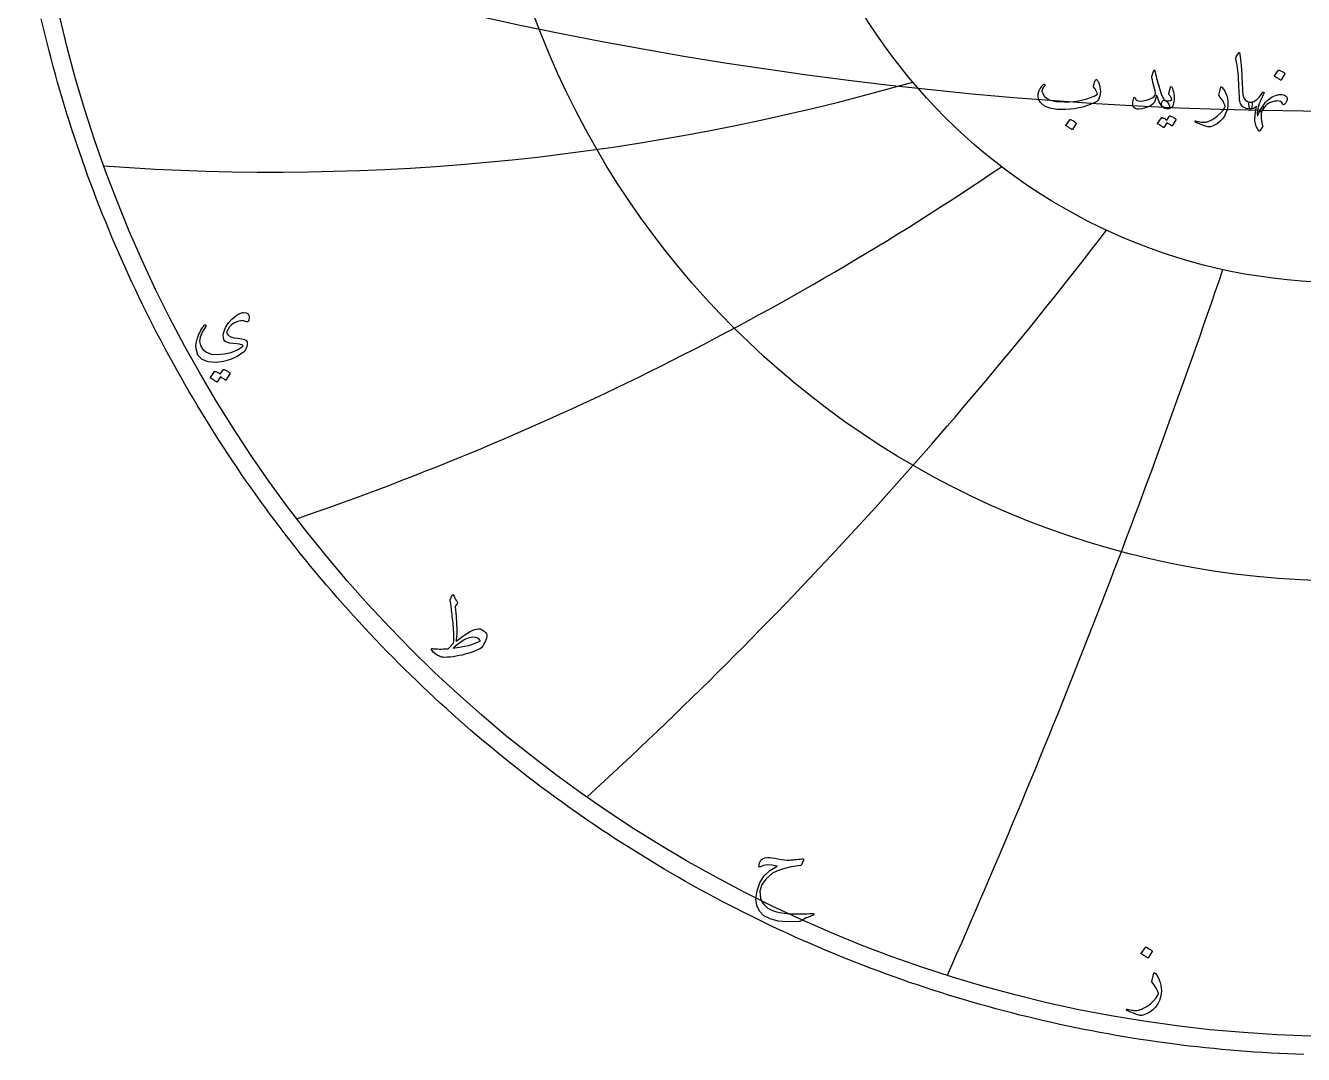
# Model space of a CAD drawing. Header units: millimetres. Extents: x -59 to 59, y -59 to 61.
# Drawn here: x -58.5 to -1.8, y -59.3 to -13.7 of the extents above; entities that cross this region are included whole.
import ezdxf

# ---------------------------------------------------------------- set-up
doc = ezdxf.new("R2010")
doc.units = ezdxf.units.MM
for name, color, linetype in [('CUT_OUTER', 1, 'Continuous'), ('ENGRAVE', 7, 'Continuous'), ('ENGRAVE_FINE', 8, 'Continuous'), ('TEXT', 5, 'Continuous')]:
    doc.layers.add(name, color=color, linetype=linetype)

msp = doc.modelspace()

# ---------------------------------------------------------------- linework, layer by layer
at = {"layer": 'CUT_OUTER'}
msp.add_lwpolyline([(-1.8198, -59.2971), (-2.1836, -59.2848), (-2.5473, -59.2703), (-2.9109, -59.2535), (-3.2745, -59.2346), (-3.6379, -59.2134), (-4.0011, -59.1899), (-4.3642, -59.1643), (-4.7272, -59.1364), (-5.0899, -59.1062), (-5.4525, -59.0739), (-5.8149, -59.0393), (-6.177, -59.0025), (-6.5389, -58.9635), (-6.9006, -58.9223), (-7.262, -58.8788), (-7.6232, -58.8332), (-7.984, -58.7853), (-8.3446, -58.7352), (-8.7048, -58.6829), (-9.0647, -58.6284), (-9.4243, -58.5717), (-9.7835, -58.5127), (-10.1423, -58.4516), (-10.5008, -58.3883), (-10.8588, -58.3227), (-11.2165, -58.255), (-11.5737, -58.1851), (-11.9305, -58.113), (-12.2869, -58.0387), (-12.6428, -57.9622), (-12.9982, -57.8835), (-13.3531, -57.8027), (-13.7075, -57.7197), (-14.0614, -57.6345), (-14.4148, -57.5471), (-14.7676, -57.4576), (-15.1199, -57.3659), (-15.4716, -57.272), (-15.8227, -57.176), (-16.1733, -57.0779), (-16.5232, -56.9775), (-16.8725, -56.8751), (-17.2211, -56.7705), (-17.5692, -56.6637), (-17.9165, -56.5549), (-18.2632, -56.4439), (-18.6092, -56.3308), (-18.9545, -56.2155), (-19.299, -56.0982), (-19.6429, -55.9787), (-19.986, -55.8571), (-20.3283, -55.7334), (-20.6699, -55.6076), (-21.0108, -55.4798), (-21.3508, -55.3498), (-21.69, -55.2177), (-22.0284, -55.0836), (-22.366, -54.9474), (-22.7027, -54.8092), (-23.0386, -54.6688), (-23.3736, -54.5264), (-23.7077, -54.382), (-24.0409, -54.2355), (-24.3733, -54.087), (-24.7047, -53.9364), (-25.0352, -53.7838), (-25.3647, -53.6292), (-25.6933, -53.4725), (-26.0209, -53.3139), (-26.3475, -53.1532), (-26.6732, -52.9905), (-26.9978, -52.8259), (-27.3215, -52.6592), (-27.6441, -52.4906), (-27.9656, -52.32), (-28.2861, -52.1474), (-28.6056, -51.9729), (-28.9239, -51.7964), (-29.2412, -51.6179), (-29.5574, -51.4375), (-29.8724, -51.2552), (-30.1863, -51.0709), (-30.4991, -50.8847), (-30.8108, -50.6967), (-31.1213, -50.5066), (-31.4306, -50.3147), (-31.7387, -50.1209), (-32.0457, -49.9252), (-32.3514, -49.7277), (-32.6559, -49.5282), (-32.9592, -49.3269), (-33.2612, -49.1238), (-33.562, -48.9188), (-33.8616, -48.7119), (-34.1598, -48.5032), (-34.4568, -48.2927), (-34.7525, -48.0804), (-35.0468, -47.8662), (-35.3399, -47.6503), (-35.6316, -47.4325), (-35.9219, -47.213), (-36.211, -46.9917), (-36.4986, -46.7687), (-36.7849, -46.5438), (-37.0698, -46.3172), (-37.3533, -46.0889), (-37.6354, -45.8588), (-37.9161, -45.6271), (-38.1953, -45.3935), (-38.4731, -45.1583), (-38.7495, -44.9214), (-39.0244, -44.6828), (-39.2978, -44.4425), (-39.5698, -44.2006), (-39.8402, -43.9569), (-40.1092, -43.7116), (-40.3767, -43.4647), (-40.6426, -43.2161), (-40.907, -42.966), (-41.1699, -42.7141), (-41.4312, -42.4607), (-41.6909, -42.2057), (-41.9491, -41.9491), (-42.2057, -41.6909), (-42.4607, -41.4312), (-42.7141, -41.1699), (-42.966, -40.907), (-43.2161, -40.6426), (-43.4647, -40.3767), (-43.7116, -40.1092), (-43.9569, -39.8402), (-44.2006, -39.5698), (-44.4425, -39.2978), (-44.6828, -39.0244), (-44.9214, -38.7495), (-45.1583, -38.4731), (-45.3935, -38.1953), (-45.6271, -37.9161), (-45.8588, -37.6354), (-46.0889, -37.3533), (-46.3172, -37.0698), (-46.5438, -36.7849), (-46.7687, -36.4986), (-46.9917, -36.211), (-47.213, -35.9219), (-47.4325, -35.6316), (-47.6503, -35.3399), (-47.8662, -35.0468), (-48.0804, -34.7525), (-48.2927, -34.4568), (-48.5032, -34.1598), (-48.7119, -33.8616), (-48.9188, -33.562), (-49.1238, -33.2612), (-49.3269, -32.9592), (-49.5282, -32.6559), (-49.7277, -32.3514), (-49.9252, -32.0457), (-50.1209, -31.7387), (-50.3147, -31.4306), (-50.5066, -31.1213), (-50.6967, -30.8108), (-50.8847, -30.4991), (-51.0709, -30.1863), (-51.2552, -29.8724), (-51.4375, -29.5574), (-51.6179, -29.2412), (-51.7964, -28.9239), (-51.9729, -28.6056), (-52.1474, -28.2861), (-52.32, -27.9656), (-52.4906, -27.6441), (-52.6592, -27.3215), (-52.8259, -26.9978), (-52.9905, -26.6732), (-53.1532, -26.3475), (-53.3139, -26.0209), (-53.4725, -25.6933), (-53.6292, -25.3647), (-53.7838, -25.0352), (-53.9364, -24.7047), (-54.087, -24.3733), (-54.2355, -24.0409), (-54.382, -23.7077), (-54.5264, -23.3736), (-54.6688, -23.0386), (-54.8092, -22.7027), (-54.9474, -22.366), (-55.0836, -22.0284), (-55.2177, -21.69), (-55.3498, -21.3508), (-55.4798, -21.0108), (-55.6076, -20.6699), (-55.7334, -20.3283), (-55.8571, -19.986), (-55.9787, -19.6429), (-56.0982, -19.299), (-56.2155, -18.9545), (-56.3308, -18.6092), (-56.4439, -18.2632), (-56.5549, -17.9165), (-56.6637, -17.5692), (-56.7705, -17.2211), (-56.8751, -16.8725), (-56.9775, -16.5232), (-57.0779, -16.1733), (-57.176, -15.8227), (-57.272, -15.4716), (-57.3659, -15.1199), (-57.4576, -14.7676), (-57.5471, -14.4148), (-57.6345, -14.0614), (-57.7197, -13.7075), (-57.8027, -13.3531)], dxfattribs=at)
at = {"layer": 'ENGRAVE'}
for radius in [58.5, 38.2935, 25.0665]:
    msp.add_circle((0, 0), radius, dxfattribs=at)
for centre, radius, start, end in [((-47.4865, 82.249), 102.4024, 265.78109, 286.056643), ((-89.3369, 89.3369), 132.0172, 288.945369, 304.152033), ((-163.8547, 94.6016), 193.0394, 312.430542, 322.568318), ((-365.1549, 97.8429), 379.9707, 336.152291, 341.22118)]:
    msp.add_arc(centre, radius, start, end, dxfattribs=at)
at = {"layer": 'ENGRAVE_FINE'}
msp.add_arc((0, 159.3231), 176.7745, 250.847985, 289.152015, dxfattribs=at)
at = {"layer": 'TEXT'}
for points in [[(-4.7069, -14.8665), (-4.7002, -14.8561), (-4.6939, -14.8492), (-4.6881, -14.8457), (-4.6827, -14.8457), (-4.6745, -14.8502), (-4.6671, -14.8639), (-4.6606, -14.8866), (-4.655, -14.9184), (-4.6265, -15.1768), (-4.6031, -15.4157), (-4.5849, -15.6352), (-4.572, -15.8352), (-4.5636, -16.0062), (-4.556, -16.1595), (-4.5489, -16.2951), (-4.5426, -16.4129), (-4.537, -16.5131), (-4.5326, -16.5954), (-4.5293, -16.6601), (-4.527, -16.707), (-4.4963, -16.8476), (-4.4284, -16.9509), (-4.3233, -17.0171), (-4.181, -17.0461), (-4.1415, -17.0564), (-4.1162, -17.0807), (-4.1051, -17.1187), (-4.1084, -17.1706), (-4.1246, -17.2523), (-4.1421, -17.3107), (-4.1609, -17.3458), (-4.181, -17.3574), (-4.3812, -17.331), (-4.5287, -17.2519), (-4.6234, -17.12), (-4.6654, -16.9353), (-4.672, -16.847), (-4.6779, -16.7585), (-4.6832, -16.6697), (-4.6879, -16.5807), (-4.6921, -16.4915), (-4.6961, -16.4021), (-4.6999, -16.3125), (-4.7034, -16.2227), (-4.7099, -16.0513), (-4.719, -15.897), (-4.7307, -15.7598), (-4.7449, -15.6397), (-4.7618, -15.5243), (-4.7813, -15.4014), (-4.8033, -15.2709), (-4.828, -15.1329), (-4.8312, -15.108), (-4.8306, -15.0853), (-4.826, -15.0647), (-4.8176, -15.0464)], [(-8.4122, -15.7175), (-8.3923, -15.8082), (-8.3707, -15.9005), (-8.3473, -15.9942), (-8.3223, -16.0895), (-8.2954, -16.1867), (-8.2669, -16.2862), (-8.2366, -16.3882), (-8.2046, -16.4925), (-8.14, -16.6802), (-8.0809, -16.8212), (-8.0275, -16.9155), (-7.9797, -16.963), (-7.938, -16.9914), (-7.8958, -17.0314), (-7.8533, -17.083), (-7.8102, -17.1464), (-7.7696, -17.2249), (-7.7583, -17.2839), (-7.7765, -17.3235), (-7.8241, -17.3436), (-7.9778, -17.328), (-8.1138, -17.226), (-8.2321, -17.0374), (-8.3326, -16.7624), (-8.3348, -16.7578), (-8.3378, -16.7546), (-8.3417, -16.7526), (-8.3465, -16.752), (-8.3499, -16.7526), (-8.3534, -16.7546), (-8.3569, -16.7578), (-8.3603, -16.7624), (-8.37, -16.8069), (-8.3819, -16.854), (-8.396, -16.9038), (-8.4122, -16.9561), (-8.4299, -17.0056), (-8.4485, -17.0469), (-8.468, -17.08), (-8.4883, -17.1049), (-8.5614, -17.1687), (-8.6527, -17.2251), (-8.7621, -17.2742), (-8.8896, -17.3159), (-9.0194, -17.3468), (-9.1318, -17.36), (-9.227, -17.3555), (-9.3048, -17.3332), (-9.3714, -17.2774), (-9.4017, -17.1793), (-9.3956, -17.0387), (-9.3532, -16.8558), (-9.3491, -16.8497), (-9.3437, -16.8454), (-9.337, -16.8428), (-9.329, -16.8419), (-9.3195, -16.843), (-9.3117, -16.8463), (-9.3057, -16.8517), (-9.3013, -16.8592), (-9.2849, -16.8975), (-9.2667, -16.9293), (-9.2469, -16.9546), (-9.2252, -16.9734), (-9.1578, -16.9985), (-9.0661, -17.0045), (-8.9502, -16.9916), (-8.8101, -16.9596), (-8.6607, -16.9116), (-8.5445, -16.8575), (-8.4617, -16.7974), (-8.4122, -16.7312), (-8.404, -16.6642), (-8.4174, -16.5496), (-8.4524, -16.3874), (-8.5091, -16.1777), (-8.5363, -16.0672), (-8.5523, -15.9779), (-8.5571, -15.9098), (-8.5506, -15.8628), (-8.4849, -15.676), (-8.4777, -15.6563), (-8.4702, -15.6423), (-8.4622, -15.6339), (-8.4537, -15.631), (-8.4433, -15.6365), (-8.433, -15.6527), (-8.4226, -15.6797), (-8.4122, -15.7175)], [(-2.9459, -15.6345), (-2.9416, -15.6302), (-2.9355, -15.6276), (-2.9278, -15.6267), (-2.9182, -15.6276), (-2.851, -15.6548), (-2.7876, -15.6881), (-2.7282, -15.7275), (-2.6726, -15.7729), (-2.6672, -15.7798), (-2.6648, -15.7867), (-2.6655, -15.7937), (-2.6691, -15.8006), (-2.8317, -16.0635), (-2.8378, -16.0698), (-2.8456, -16.0713), (-2.8551, -16.068), (-2.8663, -16.06), (-2.8761, -16.0531), (-2.8914, -16.0428), (-2.9124, -16.0289), (-2.939, -16.0116), (-2.9716, -15.9909), (-3.0108, -15.9666), (-3.0564, -15.939), (-3.1085, -15.9078), (-3.1154, -15.9026), (-3.1189, -15.8974), (-3.1189, -15.8923), (-3.1154, -15.8871)], [(-10.9897, -16.0704), (-10.9664, -16.0996), (-10.9451, -16.1318), (-10.9258, -16.1671), (-10.9084, -16.2054), (-10.8929, -16.2464), (-10.8794, -16.2901), (-10.8678, -16.3364), (-10.8582, -16.3853), (-10.8457, -16.4834), (-10.8426, -16.5807), (-10.8491, -16.6772), (-10.8651, -16.7727), (-10.8893, -16.8579), (-10.9205, -16.9267), (-10.9585, -16.979), (-11.0035, -17.0149), (-11.1462, -17.0904), (-11.2976, -17.1576), (-11.4576, -17.2167), (-11.6262, -17.2675), (-11.8036, -17.3096), (-11.9895, -17.3427), (-12.1841, -17.3667), (-12.3874, -17.3816), (-12.7684, -17.3778), (-13.081, -17.3246), (-13.3254, -17.2221), (-13.5014, -17.0703), (-13.5736, -16.9516), (-13.6069, -16.8238), (-13.6013, -16.6869), (-13.5567, -16.5409), (-13.5417, -16.5095), (-13.5243, -16.4774), (-13.5045, -16.4446), (-13.4824, -16.4112), (-13.4578, -16.3772), (-13.4309, -16.3424), (-13.4016, -16.3071), (-13.3699, -16.2711), (-13.3593, -16.2609), (-13.3483, -16.2547), (-13.3368, -16.2523), (-13.3249, -16.2538), (-13.3169, -16.2568), (-13.3102, -16.2624), (-13.3048, -16.2707), (-13.3007, -16.2815), (-13.2988, -16.2916), (-13.2999, -16.3014), (-13.304, -16.3107), (-13.3111, -16.3195), (-13.3407, -16.3548), (-13.3673, -16.3913), (-13.3909, -16.4292), (-13.4114, -16.4683), (-13.4255, -16.5057), (-13.4331, -16.5418), (-13.4341, -16.5766), (-13.4287, -16.6101), (-13.3206, -16.8058), (-13.1174, -16.9431), (-12.819, -17.0221), (-12.4254, -17.0426), (-12.2091, -17.0343), (-12.0029, -17.0162), (-11.8069, -16.9884), (-11.6211, -16.9509), (-11.4452, -16.9037), (-11.279, -16.8467), (-11.1225, -16.78), (-10.9758, -16.7035), (-10.9901, -16.6322), (-11.0225, -16.5531), (-11.0731, -16.4661), (-11.1419, -16.3714), (-11.1441, -16.3623), (-11.1436, -16.3455), (-11.1406, -16.3208), (-11.135, -16.2884), (-11.1335, -16.2851), (-11.1324, -16.2823), (-11.1317, -16.28), (-11.1315, -16.278), (-11.1203, -16.2339), (-11.1038, -16.1846), (-11.0822, -16.1301), (-11.0554, -16.0704), (-11.0435, -16.0523), (-11.0286, -16.0462), (-11.0106, -16.0523), (-10.9897, -16.0704)], [(-7.7134, -16.835), (-7.7337, -16.8011), (-7.7531, -16.7719), (-7.7717, -16.7474), (-7.7895, -16.7278), (-7.8022, -16.7109), (-7.8094, -16.6914), (-7.8109, -16.6694), (-7.8068, -16.6447), (-7.7341, -16.3818), (-7.7239, -16.3589), (-7.7108, -16.3524), (-7.6945, -16.3623), (-7.6753, -16.3887), (-7.6463, -16.4447), (-7.6217, -16.5124), (-7.6013, -16.5918), (-7.5853, -16.6828), (-7.576, -16.7701), (-7.5724, -16.8558), (-7.5743, -16.9397), (-7.5819, -17.0218), (-7.5942, -17.0934), (-7.6104, -17.1559), (-7.6305, -17.2093), (-7.6545, -17.2536), (-7.6842, -17.2865), (-7.7246, -17.3125), (-7.7758, -17.3315), (-7.8379, -17.3436), (-7.9015, -17.346), (-7.9607, -17.3358), (-8.0156, -17.3131), (-8.0662, -17.2779), (-8.1054, -17.2331), (-8.1259, -17.1818), (-8.1279, -17.1241), (-8.1112, -17.0599), (-8.0846, -17.0074), (-8.0533, -16.9743), (-8.0172, -16.9606), (-7.9763, -16.9665), (-7.882, -16.9892), (-7.7998, -16.9916), (-7.7298, -16.9736), (-7.6718, -16.9353), (-7.6705, -16.9252), (-7.677, -16.9051), (-7.6913, -16.875), (-7.7134, -16.835)], [(-5.5026, -16.3922), (-5.5007, -16.3859), (-5.4983, -16.3809), (-5.4955, -16.3773), (-5.4922, -16.3749), (-5.4825, -16.374), (-5.4706, -16.3783), (-5.4566, -16.3879), (-5.4403, -16.4026), (-5.3772, -16.4776), (-5.3227, -16.5643), (-5.2769, -16.6627), (-5.2397, -16.7727), (-5.2107, -16.8912), (-5.193, -17.008), (-5.1865, -17.123), (-5.1912, -17.2363), (-5.222, -17.3855), (-5.2725, -17.5287), (-5.343, -17.6658), (-5.4334, -17.7968), (-5.5415, -17.9155), (-5.6652, -18.0122), (-5.8045, -18.0868), (-5.9593, -18.1393), (-6.0008, -18.1482), (-6.0423, -18.1506), (-6.0838, -18.1465), (-6.1254, -18.1359), (-6.221, -18.1024), (-6.3074, -18.0714), (-6.3845, -18.0428), (-6.4523, -18.0165), (-6.5106, -17.9926), (-6.5591, -17.9711), (-6.5979, -17.952), (-6.627, -17.9352), (-6.6331, -17.93), (-6.6374, -17.9248), (-6.64, -17.9196), (-6.6409, -17.9144), (-6.6402, -17.9077), (-6.6383, -17.9015), (-6.635, -17.8956), (-6.6305, -17.8902), (-6.6246, -17.8861), (-6.6175, -17.8842), (-6.6091, -17.8844), (-6.5993, -17.8868), (-6.5401, -17.9027), (-6.4834, -17.9157), (-6.4294, -17.926), (-6.3779, -17.9335), (-6.3286, -17.9381), (-6.281, -17.94), (-6.2352, -17.939), (-6.1911, -17.9352), (-6.1471, -17.9282), (-6.1016, -17.9175), (-6.0545, -17.9031), (-6.006, -17.885), (-5.9559, -17.8631), (-5.9044, -17.837), (-5.8513, -17.8069), (-5.7967, -17.7726), (-5.6434, -17.6623), (-5.5121, -17.5425), (-5.4029, -17.4132), (-5.3158, -17.2744), (-5.3102, -17.2632), (-5.3071, -17.2502), (-5.3067, -17.2355), (-5.3089, -17.219), (-5.3452, -17.122), (-5.4023, -17.0141), (-5.4801, -16.8953), (-5.5787, -16.7658), (-5.5831, -16.7576), (-5.5856, -16.7503), (-5.5865, -16.7438), (-5.5856, -16.7381)], [(-3.6275, -17.3298), (-3.6655, -17.4115), (-3.6932, -17.4975), (-3.7105, -17.5879), (-3.7174, -17.6826), (-3.7144, -17.7812), (-3.7019, -17.8833), (-3.6798, -17.9888), (-3.6482, -18.0978), (-3.6443, -18.1123), (-3.643, -18.1246), (-3.6443, -18.1348), (-3.6482, -18.1428), (-3.7728, -18.3192), (-3.7842, -18.332), (-3.7944, -18.3391), (-3.8033, -18.3406), (-3.8108, -18.3365), (-3.9293, -18.1335), (-3.9873, -17.8842), (-3.9847, -17.5886), (-3.9215, -17.2467), (-3.9819, -17.2952), (-4.0452, -17.3298), (-4.1116, -17.3505), (-4.181, -17.3574), (-4.1959, -17.3529), (-4.2096, -17.3393), (-4.2219, -17.3166), (-4.2329, -17.2848), (-4.2392, -17.2656), (-4.2442, -17.2463), (-4.2478, -17.2267), (-4.2502, -17.2069), (-4.2519, -17.1871), (-4.2537, -17.1676), (-4.2554, -17.1482), (-4.2571, -17.1291), (-4.255, -17.0941), (-4.2416, -17.0685), (-4.2169, -17.0525), (-4.181, -17.0461), (-4.0398, -17.0145), (-3.9068, -16.9371), (-3.7821, -16.8138), (-3.6655, -16.6447), (-3.6497, -16.6233), (-3.6335, -16.611), (-3.6169, -16.6078), (-3.5998, -16.6136), (-3.5873, -16.6246), (-3.5808, -16.637), (-3.5803, -16.6506), (-3.586, -16.6655), (-3.6166, -16.7195), (-3.6461, -16.7745), (-3.6745, -16.8303), (-3.7019, -16.8869), (-3.7281, -16.9444), (-3.7533, -17.0028), (-3.7774, -17.0621), (-3.8005, -17.1222), (-3.8515, -17.2859), (-3.88, -17.4275), (-3.8861, -17.5471), (-3.8696, -17.6446), (-3.8681, -17.6476), (-3.8671, -17.6498), (-3.8664, -17.6511), (-3.8662, -17.6515), (-3.866, -17.6511), (-3.8653, -17.6498), (-3.8642, -17.6476), (-3.8627, -17.6446), (-3.8416, -17.595), (-3.8199, -17.5464), (-3.7975, -17.499), (-3.7745, -17.4526), (-3.7506, -17.4071), (-3.7256, -17.3622), (-3.6996, -17.318), (-3.6724, -17.2744), (-3.6528, -17.2441), (-3.6353, -17.226), (-3.6199, -17.2199), (-3.6067, -17.226), (-3.6002, -17.2389), (-3.6015, -17.2606), (-3.6106, -17.2908), (-3.6275, -17.3298)], [(-2.7556, -17.1429), (-2.8004, -17.0729), (-2.8586, -17.0253), (-2.9301, -17.0002), (-3.0151, -16.9976), (-3.0633, -17.0038), (-3.1111, -17.0119), (-3.1585, -17.0219), (-3.2054, -17.0339), (-3.2519, -17.0483), (-3.2979, -17.0655), (-3.3436, -17.0855), (-3.3888, -17.1083), (-3.4662, -17.1602), (-3.5393, -17.2329), (-3.608, -17.3263), (-3.6724, -17.4405), (-3.6908, -17.4662), (-3.7079, -17.4811), (-3.7237, -17.4852), (-3.7382, -17.4785), (-3.7503, -17.4651), (-3.7555, -17.4491), (-3.7538, -17.4305), (-3.7451, -17.4093), (-3.7319, -17.3814), (-3.72, -17.3566), (-3.7094, -17.3347), (-3.7001, -17.3159), (-3.6919, -17.2999), (-3.6846, -17.2865), (-3.6781, -17.2757), (-3.6724, -17.2675), (-3.6216, -17.1909), (-3.5695, -17.1204), (-3.5161, -17.056), (-3.4614, -16.9976), (-3.4054, -16.9451), (-3.3481, -16.8982), (-3.2895, -16.8569), (-3.2296, -16.8212), (-3.0759, -16.7513), (-2.9329, -16.7148), (-2.8008, -16.7115), (-2.6795, -16.7416), (-2.6278, -16.7678), (-2.5904, -16.8013), (-2.5673, -16.8422), (-2.5584, -16.8904), (-2.5636, -16.9561), (-2.5826, -17.0184), (-2.6155, -17.0772), (-2.6622, -17.1325), (-2.6927, -17.1566), (-2.7184, -17.1663), (-2.7394, -17.1617), (-2.7556, -17.1429)], [(-12.1971, -17.8314), (-12.1928, -17.8271), (-12.1867, -17.8245), (-12.1789, -17.8236), (-12.1694, -17.8245), (-12.1022, -17.8517), (-12.0388, -17.885), (-11.9793, -17.9244), (-11.9238, -17.9698), (-11.9184, -17.9767), (-11.916, -17.9836), (-11.9166, -17.9905), (-11.9203, -17.9975), (-12.0829, -18.2604), (-12.089, -18.2667), (-12.0968, -18.2682), (-12.1063, -18.2649), (-12.1175, -18.2569), (-12.1273, -18.25), (-12.1426, -18.2396), (-12.1636, -18.2258), (-12.1902, -18.2085), (-12.2228, -18.1878), (-12.262, -18.1635), (-12.3076, -18.1359), (-12.3597, -18.1047), (-12.3666, -18.0995), (-12.3701, -18.0943), (-12.3701, -18.0891), (-12.3666, -18.084)], [(-7.7756, -17.6653), (-7.7713, -17.661), (-7.7652, -17.6584), (-7.7575, -17.6576), (-7.7479, -17.6584), (-7.7139, -17.6712), (-7.6809, -17.6852), (-7.649, -17.7006), (-7.6182, -17.7172), (-7.5883, -17.7354), (-7.559, -17.7553), (-7.5303, -17.7769), (-7.5023, -17.8003), (-7.4969, -17.8074), (-7.4945, -17.815), (-7.4952, -17.823), (-7.4989, -17.8314), (-7.6649, -18.0943), (-7.6695, -18.0978), (-7.6762, -18.0978), (-7.685, -18.0943), (-7.6961, -18.0874), (-7.7036, -18.081), (-7.7159, -18.0723), (-7.733, -18.0611), (-7.7549, -18.0476), (-7.7817, -18.0315), (-7.8137, -18.0126), (-7.8509, -17.9909), (-7.8933, -17.9663), (-8.0247, -18.1705), (-8.0308, -18.1767), (-8.0386, -18.1782), (-8.0481, -18.175), (-8.0593, -18.167), (-8.069, -18.1601), (-8.0844, -18.1497), (-8.1054, -18.1359), (-8.132, -18.1186), (-8.1646, -18.0978), (-8.2038, -18.0736), (-8.2494, -18.0459), (-8.3015, -18.0148), (-8.3069, -18.0096), (-8.3093, -18.0044), (-8.3086, -17.9992), (-8.305, -17.994), (-8.1354, -17.7415), (-8.1311, -17.7371), (-8.1251, -17.7345), (-8.1173, -17.7337), (-8.1078, -17.7345), (-8.0788, -17.7439), (-8.0507, -17.7549), (-8.0234, -17.7673), (-7.997, -17.7812), (-7.9715, -17.7965), (-7.9469, -17.8128), (-7.9231, -17.8302), (-7.9002, -17.8487)], [(-48.7015, -26.7912), (-48.821, -26.7513), (-48.9543, -26.7496), (-49.1014, -26.7863), (-49.2624, -26.8613), (-49.3646, -26.9328), (-49.4497, -27.0181), (-49.5177, -27.1173), (-49.5687, -27.2303), (-49.5738, -27.2529), (-49.5742, -27.2764), (-49.5701, -27.3009), (-49.5613, -27.3263), (-49.5027, -27.4051), (-49.4045, -27.4646), (-49.2666, -27.5048), (-49.089, -27.5255), (-48.9137, -27.5442), (-48.7864, -27.5781), (-48.707, -27.6273), (-48.6756, -27.6916), (-48.6722, -27.8263), (-48.6987, -27.9462), (-48.7552, -28.0514), (-48.8417, -28.1418), (-49.1164, -28.3293), (-49.4091, -28.4675), (-49.7198, -28.5563), (-50.0484, -28.5957), (-50.4073, -28.5708), (-50.6758, -28.4629), (-50.8539, -28.2719), (-50.9415, -27.9979), (-50.9466, -27.8475), (-50.9249, -27.6842), (-50.8765, -27.508), (-50.8013, -27.3189), (-50.7751, -27.2663), (-50.7482, -27.2155), (-50.7207, -27.1667), (-50.6924, -27.1196), (-50.6632, -27.0742), (-50.6329, -27.0301), (-50.6014, -26.9874), (-50.5688, -26.9462), (-50.5513, -26.9291), (-50.5356, -26.9222), (-50.5217, -26.9254), (-50.5097, -26.9388), (-50.503, -26.9554), (-50.5014, -26.972), (-50.5049, -26.9886), (-50.5134, -27.0052), (-50.6652, -27.2497), (-50.7551, -27.4702), (-50.7833, -27.6667), (-50.7496, -27.8392), (-50.6412, -28.021), (-50.4821, -28.1492), (-50.2722, -28.2239), (-50.0115, -28.2451), (-49.6776, -28.2186), (-49.3768, -28.1501), (-49.1093, -28.0396), (-48.8749, -27.8872), (-48.8609, -27.8743), (-48.8556, -27.8614), (-48.859, -27.8484), (-48.8712, -27.8355), (-48.9208, -27.8115), (-49.0069, -27.7912), (-49.1293, -27.7746), (-49.2882, -27.7617), (-49.4499, -27.7419), (-49.5733, -27.7045), (-49.6584, -27.6496), (-49.7052, -27.5772), (-49.7269, -27.4921), (-49.7329, -27.4028), (-49.7232, -27.3094), (-49.6979, -27.2119), (-49.6155, -27.0202), (-49.5014, -26.8437), (-49.3554, -26.6825), (-49.1775, -26.5365), (-49.1302, -26.5019), (-49.0844, -26.4719), (-49.0398, -26.4466), (-48.9967, -26.4258), (-48.9552, -26.4094), (-48.9155, -26.3972), (-48.8777, -26.3891), (-48.8417, -26.3852), (-48.701, -26.3984), (-48.6148, -26.46), (-48.5829, -26.57), (-48.6055, -26.7284), (-48.6226, -26.7711), (-48.6443, -26.7958), (-48.6706, -26.8025), (-48.7015, -26.7912)], [(-49.7348, -28.9205), (-49.7302, -28.9159), (-49.7237, -28.9131), (-49.7154, -28.9122), (-49.7052, -28.9131), (-49.6689, -28.9267), (-49.6337, -28.9417), (-49.5997, -28.9581), (-49.5669, -28.9758), (-49.5349, -28.9952), (-49.5037, -29.0164), (-49.4731, -29.0395), (-49.4432, -29.0644), (-49.4375, -29.072), (-49.4349, -29.0801), (-49.4356, -29.0886), (-49.4395, -29.0976), (-49.6167, -29.3781), (-49.6215, -29.3818), (-49.6287, -29.3818), (-49.6381, -29.3781), (-49.6499, -29.3707), (-49.658, -29.3639), (-49.6711, -29.3546), (-49.6893, -29.3427), (-49.7126, -29.3283), (-49.7412, -29.3111), (-49.7754, -29.2909), (-49.815, -29.2677), (-49.8602, -29.2415), (-50.0005, -29.4593), (-50.0069, -29.466), (-50.0152, -29.4676), (-50.0254, -29.4641), (-50.0374, -29.4556), (-50.0478, -29.4482), (-50.0641, -29.4371), (-50.0865, -29.4224), (-50.1149, -29.4039), (-50.1497, -29.3818), (-50.1914, -29.3559), (-50.2401, -29.3264), (-50.2957, -29.2932), (-50.3015, -29.2877), (-50.304, -29.2821), (-50.3033, -29.2766), (-50.2994, -29.2711), (-50.1186, -29.0017), (-50.114, -28.9971), (-50.1075, -28.9943), (-50.0992, -28.9934), (-50.089, -28.9943), (-50.0581, -29.0043), (-50.0282, -29.016), (-49.9991, -29.0292), (-49.971, -29.0441), (-49.9437, -29.0604), (-49.9174, -29.0778), (-49.8921, -29.0963), (-49.8676, -29.1161)], [(-39.6654, -39.1058), (-39.6479, -39.0657), (-39.6322, -39.0302), (-39.6184, -38.9993), (-39.6064, -38.973), (-39.5964, -38.9515), (-39.5888, -38.9351), (-39.5835, -38.9238), (-39.5805, -38.9176), (-39.5743, -38.9095), (-39.5667, -38.9038), (-39.5577, -38.9003), (-39.5473, -38.8992), (-39.5388, -38.9005), (-39.5316, -38.9047), (-39.5259, -38.9116), (-39.5215, -38.9213), (-39.5021, -38.9684), (-39.4846, -39.0099), (-39.4689, -39.0458), (-39.4551, -39.0763), (-39.4471, -39.0897), (-39.438, -39.104), (-39.4277, -39.1192), (-39.4163, -39.1353), (-39.4035, -39.1524), (-39.3891, -39.1704), (-39.3731, -39.1893), (-39.3554, -39.2091), (-39.3443, -39.2292), (-39.3407, -39.2488), (-39.3443, -39.268), (-39.3554, -39.2866), (-39.4255, -39.3789), (-39.435, -39.3939), (-39.4412, -39.4093), (-39.4442, -39.4253), (-39.444, -39.4416), (-39.408, -39.8478), (-39.3849, -40.1769), (-39.3748, -40.429), (-39.3776, -40.6041), (-39.3814, -40.6695), (-39.3854, -40.7291), (-39.3897, -40.783), (-39.3942, -40.831), (-39.3989, -40.8736), (-39.4039, -40.9108), (-39.409, -40.9428), (-39.4145, -40.9694), (-39.3041, -40.885), (-39.2018, -40.8089), (-39.1076, -40.7411), (-39.0214, -40.6816), (-38.9436, -40.6302), (-38.8743, -40.5866), (-38.8135, -40.5508), (-38.7613, -40.5229), (-38.6683, -40.4814), (-38.5814, -40.4491), (-38.5004, -40.426), (-38.4255, -40.4122), (-38.3858, -40.411), (-38.3443, -40.4186), (-38.3009, -40.435), (-38.2557, -40.4602), (-38.1662, -40.5236), (-38.1007, -40.5847), (-38.0592, -40.6435), (-38.0417, -40.7), (-38.0428, -40.763), (-38.0573, -40.8338), (-38.0853, -40.9125), (-38.1265, -40.999), (-38.1727, -41.0841), (-38.2151, -41.1549), (-38.2539, -41.2114), (-38.2889, -41.2536), (-38.3609, -41.3069), (-38.4845, -41.3671), (-38.6598, -41.4342), (-38.8867, -41.5082), (-39.0133, -41.5449), (-39.1418, -41.5774), (-39.2725, -41.6058), (-39.4052, -41.63), (-39.5396, -41.6503), (-39.6751, -41.6669), (-39.8118, -41.6798), (-39.9496, -41.689), (-40, -41.6789), (-40.0478, -41.6669), (-40.0931, -41.6531), (-40.1359, -41.6374), (-40.1766, -41.6198), (-40.2157, -41.6005), (-40.2532, -41.5793), (-40.2891, -41.5562), (-40.352, -41.5101), (-40.4044, -41.4639), (-40.4461, -41.4178), (-40.4773, -41.3717), (-40.4943, -41.3334), (-40.4976, -41.3071), (-40.487, -41.2928), (-40.4625, -41.2905), (-40.3934, -41.2987), (-40.3191, -41.3048), (-40.2394, -41.3088), (-40.1544, -41.3108), (-40.0641, -41.3107), (-39.9685, -41.3085), (-39.8676, -41.3042), (-39.7614, -41.2979), (-39.5178, -41.058), (-39.5133, -40.9616), (-39.5109, -40.8643), (-39.5105, -40.766), (-39.5123, -40.6668), (-39.5158, -40.5665), (-39.521, -40.4648), (-39.5278, -40.3617), (-39.5362, -40.2572), (-39.5457, -40.1538), (-39.5556, -40.0538), (-39.566, -39.9572), (-39.5768, -39.8642), (-39.5877, -39.7743), (-39.5981, -39.6875), (-39.608, -39.6037), (-39.6174, -39.5228), (-39.6263, -39.448), (-39.6345, -39.3821), (-39.642, -39.3253), (-39.6488, -39.2774), (-39.6549, -39.2383), (-39.6603, -39.2078), (-39.6651, -39.1857), (-39.6691, -39.1722), (-39.6716, -39.157), (-39.6719, -39.1409), (-39.6698, -39.1238), (-39.6654, -39.1058)], [(-38.8757, -40.8329), (-39.0184, -40.8922), (-39.1774, -40.9851), (-39.3524, -41.1117), (-39.5436, -41.272), (-39.3583, -41.2491), (-39.1824, -41.2208), (-39.016, -41.1873), (-38.8591, -41.1484), (-38.7118, -41.1047), (-38.5745, -41.0566), (-38.447, -41.0041), (-38.3295, -40.9473), (-38.4093, -40.8488), (-38.5269, -40.7969), (-38.6824, -40.7916), (-38.8757, -40.8329)], [(-24.0074, -50.6827), (-24.096, -50.882), (-24.1041, -50.8952), (-24.1135, -50.9051), (-24.1244, -50.9118), (-24.1366, -50.9152), (-24.546, -50.9798), (-24.8885, -51.0592), (-25.1641, -51.1533), (-25.3729, -51.2621), (-25.6656, -51.5008), (-25.8535, -51.7631), (-25.9368, -52.0489), (-25.9153, -52.3582), (-25.8503, -52.5256), (-25.7401, -52.6737), (-25.5846, -52.8024), (-25.3839, -52.9117), (-25.243, -52.9606), (-25.0675, -53.0003), (-24.8574, -53.0307), (-24.6127, -53.0519), (-24.4826, -53.0582), (-24.3543, -53.0621), (-24.2279, -53.0637), (-24.1034, -53.063), (-23.9812, -53.0602), (-23.8617, -53.0556), (-23.745, -53.0492), (-23.631, -53.0409), (-23.6043, -53.039), (-23.5831, -53.0409), (-23.5674, -53.0464), (-23.5572, -53.0556), (-23.5517, -53.0669), (-23.5498, -53.0787), (-23.5517, -53.0909), (-23.5572, -53.1036), (-23.5613, -53.1104), (-23.566, -53.1161), (-23.5714, -53.1206), (-23.5775, -53.1239), (-23.5841, -53.1268), (-23.5909, -53.1299), (-23.5979, -53.1332), (-23.6052, -53.1368), (-23.7115, -53.1707), (-23.8054, -53.206), (-23.8868, -53.2427), (-23.9558, -53.2807), (-23.9999, -53.3082), (-24.0402, -53.3315), (-24.0765, -53.3506), (-24.1089, -53.3656), (-24.137, -53.3771), (-24.1601, -53.3859), (-24.1785, -53.3919), (-24.192, -53.3951), (-24.6966, -53.4138), (-25.1256, -53.3776), (-25.479, -53.2865), (-25.7567, -53.1405), (-25.9573, -52.9403), (-26.0759, -52.6903), (-26.1123, -52.3904), (-26.0666, -52.0408), (-25.9458, -51.6886), (-25.7567, -51.3885), (-25.4993, -51.1406), (-25.1736, -50.9448), (-25.4042, -50.9007), (-25.6054, -50.8903), (-25.777, -50.9136), (-25.919, -50.9706), (-25.9315, -50.9752), (-25.943, -50.978), (-25.9536, -50.9789), (-25.9633, -50.978), (-25.9714, -50.975), (-25.9772, -50.9697), (-25.9806, -50.9621), (-25.9818, -50.9521), (-25.9767, -50.9062), (-25.9689, -50.8608), (-25.9582, -50.8158), (-25.9449, -50.7713), (-25.8978, -50.6848), (-25.8231, -50.6209), (-25.7207, -50.5796), (-25.5906, -50.561), (-25.5083, -50.5617), (-25.4052, -50.5711), (-25.2813, -50.5893), (-25.1367, -50.6163), (-24.9875, -50.6433), (-24.8498, -50.6615), (-24.7236, -50.671), (-24.609, -50.6717), (-24.5538, -50.6693), (-24.4955, -50.6657), (-24.4339, -50.661), (-24.3691, -50.6551), (-24.3011, -50.6478), (-24.2298, -50.6389), (-24.1553, -50.6284), (-24.0776, -50.6163), (-24.033, -50.6149), (-24.0065, -50.6255), (-23.998, -50.6482), (-24.0074, -50.6827)], [(-8.8471, -54.547), (-8.8425, -54.5423), (-8.836, -54.5396), (-8.8277, -54.5387), (-8.8176, -54.5396), (-8.7459, -54.5686), (-8.6783, -54.6042), (-8.6148, -54.6461), (-8.5556, -54.6946), (-8.5498, -54.7019), (-8.5473, -54.7093), (-8.548, -54.7167), (-8.5519, -54.7241), (-8.7253, -55.0046), (-8.7318, -55.0112), (-8.7401, -55.0129), (-8.7502, -55.0094), (-8.7622, -55.0009), (-8.7726, -54.9935), (-8.789, -54.9824), (-8.8114, -54.9677), (-8.8397, -54.9492), (-8.8746, -54.9271), (-8.9163, -54.9012), (-8.965, -54.8717), (-9.0206, -54.8385), (-9.0279, -54.833), (-9.0316, -54.8274), (-9.0316, -54.8219), (-9.0279, -54.8163)], [(-8.4707, -55.6946), (-8.4686, -55.688), (-8.4661, -55.6827), (-8.4631, -55.6787), (-8.4596, -55.6762), (-8.4492, -55.6753), (-8.4366, -55.6799), (-8.4216, -55.69), (-8.4043, -55.7057), (-8.3369, -55.7857), (-8.2788, -55.8782), (-8.2299, -55.9832), (-8.1902, -56.1006), (-8.1593, -56.227), (-8.1404, -56.3515), (-8.1335, -56.4742), (-8.1386, -56.5951), (-8.1713, -56.7542), (-8.2253, -56.9069), (-8.3005, -57.0531), (-8.3969, -57.1929), (-8.5122, -57.3195), (-8.6441, -57.4226), (-8.7927, -57.5022), (-8.9578, -57.5583), (-9.0021, -57.5677), (-9.0464, -57.5703), (-9.0907, -57.5659), (-9.135, -57.5546), (-9.237, -57.5189), (-9.3292, -57.4858), (-9.4114, -57.4553), (-9.4837, -57.4273), (-9.5458, -57.4018), (-9.5976, -57.3788), (-9.639, -57.3584), (-9.67, -57.3405), (-9.6765, -57.335), (-9.6811, -57.3295), (-9.6839, -57.3239), (-9.6848, -57.3184), (-9.6841, -57.3112), (-9.682, -57.3045), (-9.6786, -57.2983), (-9.6737, -57.2926), (-9.6675, -57.2882), (-9.6599, -57.2861), (-9.6509, -57.2863), (-9.6405, -57.2889), (-9.5773, -57.3058), (-9.5169, -57.3198), (-9.4592, -57.3307), (-9.4043, -57.3387), (-9.3518, -57.3436), (-9.301, -57.3456), (-9.2521, -57.3446), (-9.2051, -57.3405), (-9.1581, -57.333), (-9.1096, -57.3216), (-9.0594, -57.3063), (-9.0076, -57.287), (-8.9542, -57.2636), (-8.8992, -57.2358), (-8.8426, -57.2036), (-8.7844, -57.1671), (-8.6208, -57.0495), (-8.4808, -56.9217), (-8.3644, -56.7838), (-8.2714, -56.6357), (-8.2654, -56.6237), (-8.2622, -56.6098), (-8.2617, -56.5942), (-8.264, -56.5766), (-8.3028, -56.4731), (-8.3637, -56.358), (-8.4467, -56.2314), (-8.5519, -56.0932), (-8.5565, -56.0844), (-8.5593, -56.0766), (-8.5602, -56.0697), (-8.5593, -56.0637)]]:
    msp.add_lwpolyline(points, close=True, dxfattribs=at)

doc.saveas('drawing.dxf')
